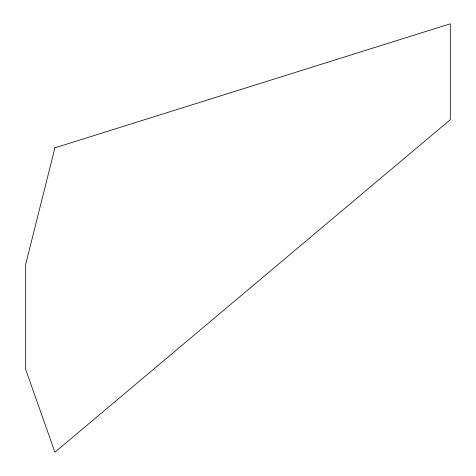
<?xml version="1.0" encoding="UTF-8"?>
<svg xmlns="http://www.w3.org/2000/svg" width="476" height="476" viewBox="0 0 476 476"><rect width="100%" height="100%" fill="white"/><g stroke="black" fill="none" stroke-linecap="round" stroke-linejoin="round"><path stroke-width="0.71" d="M54.918 147.828L25.692 264.305L25.692 369.465L54.918 452.2L450.308 119.678L450.308 23.8L54.918 147.828"/></g></svg>
